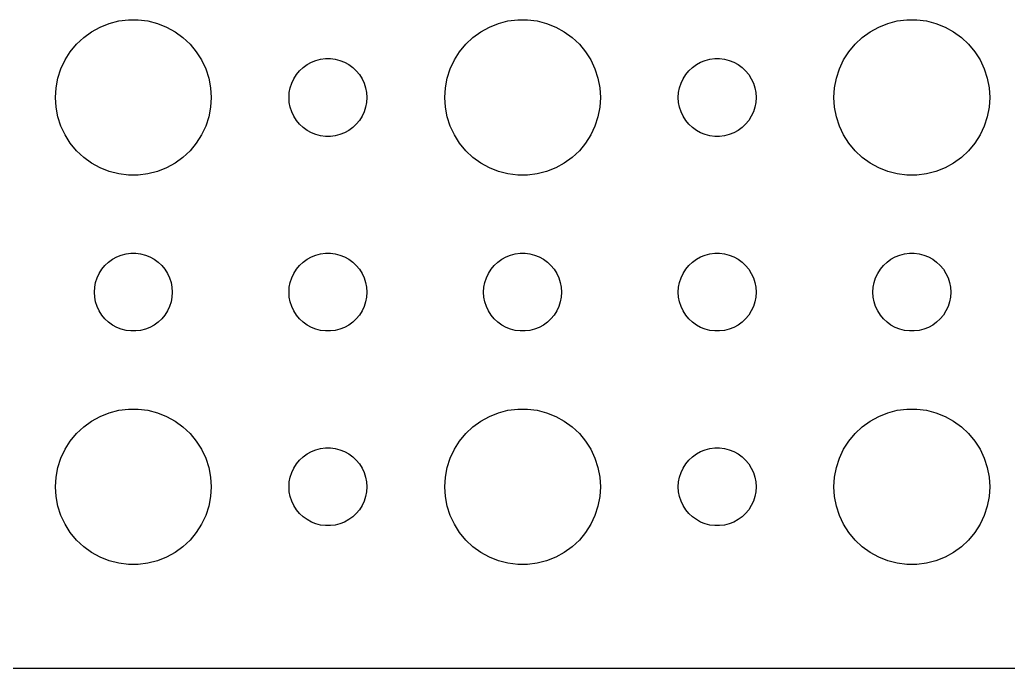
# Model space of a CAD drawing. Header units: metres. Extents: x -134 to 134, y 176 to 508.
# Drawn here: x 63.12 to 101.21, y 404.01 to 428.99 of the extents above; entities that cross this region are included whole.
import ezdxf

# ---------------------------------------------------------------- set-up
doc = ezdxf.new("R2010")
doc.units = ezdxf.units.M

msp = doc.modelspace()

# ---------------------------------------------------------------- linework, layer by layer
for p, q in [((66.573, 428.853), (66.9379, 428.947)), ((66.9379, 428.947), (67.3116, 428.994)), ((67.3116, 428.994), (67.6884, 428.994)), ((67.6884, 428.994), (68.0621, 428.947)), ((68.0621, 428.947), (68.427, 428.853)), ((81.573, 428.853), (81.9379, 428.947)), ((81.9379, 428.947), (82.3116, 428.994)), ((82.3116, 428.994), (82.6884, 428.994)), ((82.6884, 428.994), (83.0621, 428.947)), ((83.0621, 428.947), (83.427, 428.853)), ((96.573, 428.853), (96.9379, 428.947)), ((96.9379, 428.947), (97.3116, 428.994)), ((97.3116, 428.994), (97.6884, 428.994)), ((97.6884, 428.994), (98.0621, 428.947)), ((98.0621, 428.947), (98.427, 428.853)), ((65.5877, 428.312), (65.8925, 428.533)), ((65.8925, 428.533), (66.2227, 428.714)), ((66.2227, 428.714), (66.573, 428.853)), ((68.427, 428.853), (68.7773, 428.714)), ((68.7773, 428.714), (69.1075, 428.533)), ((69.1075, 428.533), (69.4123, 428.312)), ((80.5877, 428.312), (80.8925, 428.533)), ((80.8925, 428.533), (81.2227, 428.714)), ((81.2227, 428.714), (81.573, 428.853)), ((83.427, 428.853), (83.7773, 428.714)), ((83.7773, 428.714), (84.1075, 428.533)), ((84.1075, 428.533), (84.4123, 428.312)), ((95.5877, 428.312), (95.8925, 428.533)), ((95.8925, 428.533), (96.2227, 428.714)), ((96.2227, 428.714), (96.573, 428.853)), ((98.427, 428.853), (98.7773, 428.714)), ((98.7773, 428.714), (99.1075, 428.533)), ((99.1075, 428.533), (99.4123, 428.312)), ((65.3131, 428.054), (65.5877, 428.312)), ((69.4123, 428.312), (69.6869, 428.054)), ((80.3131, 428.054), (80.5877, 428.312)), ((84.4123, 428.312), (84.6869, 428.054)), ((95.3131, 428.054), (95.5877, 428.312)), ((99.4123, 428.312), (99.6869, 428.054)), ((64.8711, 427.445), (65.073, 427.763)), ((65.073, 427.763), (65.3131, 428.054)), ((69.6869, 428.054), (69.927, 427.763)), ((69.927, 427.763), (70.1289, 427.445)), ((79.8711, 427.445), (80.073, 427.763)), ((80.073, 427.763), (80.3131, 428.054)), ((84.6869, 428.054), (84.927, 427.763)), ((84.927, 427.763), (85.1289, 427.445)), ((94.8711, 427.445), (95.073, 427.763)), ((95.073, 427.763), (95.3131, 428.054)), ((99.6869, 428.054), (99.927, 427.763)), ((99.927, 427.763), (100.129, 427.445)), ((64.7107, 427.104), (64.8711, 427.445)), ((70.1289, 427.445), (70.2893, 427.104)), ((74.1963, 427.266), (74.3613, 427.357)), ((74.3613, 427.357), (74.5365, 427.427)), ((74.5365, 427.427), (74.7189, 427.473)), ((74.7189, 427.473), (74.9058, 427.497)), ((74.9058, 427.497), (75.0942, 427.497)), ((75.0942, 427.497), (75.2811, 427.473)), ((75.2811, 427.473), (75.4635, 427.427)), ((75.4635, 427.427), (75.6387, 427.357)), ((75.6387, 427.357), (75.8037, 427.266)), ((79.7107, 427.104), (79.8711, 427.445)), ((85.1289, 427.445), (85.2893, 427.104)), ((89.1963, 427.266), (89.3613, 427.357)), ((89.3613, 427.357), (89.5365, 427.427)), ((89.5365, 427.427), (89.7189, 427.473)), ((89.7189, 427.473), (89.9058, 427.497)), ((89.9058, 427.497), (90.0942, 427.497)), ((90.0942, 427.497), (90.2811, 427.473)), ((90.2811, 427.473), (90.4635, 427.427)), ((90.4635, 427.427), (90.6387, 427.357)), ((90.6387, 427.357), (90.8037, 427.266)), ((94.7107, 427.104), (94.8711, 427.445)), ((100.129, 427.445), (100.289, 427.104)), ((64.5943, 426.746), (64.7107, 427.104)), ((70.2893, 427.104), (70.4057, 426.746)), ((73.7865, 426.882), (73.9065, 427.027)), ((73.9065, 427.027), (74.0439, 427.156)), ((74.0439, 427.156), (74.1963, 427.266)), ((75.8037, 427.266), (75.9561, 427.156)), ((75.9561, 427.156), (76.0934, 427.027)), ((76.0934, 427.027), (76.2135, 426.882)), ((79.5943, 426.746), (79.7107, 427.104)), ((85.2893, 427.104), (85.4057, 426.746)), ((88.7865, 426.882), (88.9065, 427.027)), ((88.9065, 427.027), (89.0439, 427.156)), ((89.0439, 427.156), (89.1963, 427.266)), ((90.8037, 427.266), (90.9561, 427.156)), ((90.9561, 427.156), (91.0934, 427.027)), ((91.0934, 427.027), (91.2135, 426.882)), ((94.5943, 426.746), (94.7107, 427.104)), ((100.289, 427.104), (100.406, 426.746)), ((64.5237, 426.376), (64.5943, 426.746)), ((70.4057, 426.746), (70.4763, 426.376)), ((73.6053, 426.552), (73.6855, 426.723)), ((73.6855, 426.723), (73.7865, 426.882)), ((76.2135, 426.882), (76.3145, 426.723)), ((76.3145, 426.723), (76.3947, 426.552)), ((79.5237, 426.376), (79.5943, 426.746)), ((85.4057, 426.746), (85.4763, 426.376)), ((88.6053, 426.552), (88.6855, 426.723)), ((88.6855, 426.723), (88.7865, 426.882)), ((91.2135, 426.882), (91.3145, 426.723)), ((91.3145, 426.723), (91.3947, 426.552)), ((94.5237, 426.376), (94.5943, 426.746)), ((100.406, 426.746), (100.476, 426.376)), ((64.5, 426), (64.5237, 426.376)), ((70.4763, 426.376), (70.5, 426)), ((73.5118, 426.188), (73.5471, 426.373)), ((73.5471, 426.373), (73.6053, 426.552)), ((76.3947, 426.552), (76.4529, 426.373)), ((76.4529, 426.373), (76.4882, 426.188)), ((79.5, 426), (79.5237, 426.376)), ((85.4763, 426.376), (85.5, 426)), ((88.5118, 426.188), (88.5471, 426.373)), ((88.5471, 426.373), (88.6053, 426.552)), ((91.3947, 426.552), (91.4529, 426.373)), ((91.4529, 426.373), (91.4882, 426.188)), ((94.5, 426), (94.5237, 426.376)), ((100.476, 426.376), (100.5, 426)), ((64.5237, 425.624), (64.5, 426)), ((70.5, 426), (70.4763, 425.624)), ((73.5, 426), (73.5118, 426.188)), ((73.5118, 425.812), (73.5, 426)), ((76.4882, 426.188), (76.5, 426)), ((76.5, 426), (76.4882, 425.812)), ((79.5237, 425.624), (79.5, 426)), ((85.5, 426), (85.4763, 425.624)), ((88.5, 426), (88.5118, 426.188)), ((88.5118, 425.812), (88.5, 426)), ((91.4882, 426.188), (91.5, 426)), ((91.5, 426), (91.4882, 425.812)), ((94.5237, 425.624), (94.5, 426)), ((100.5, 426), (100.476, 425.624)), ((64.5943, 425.254), (64.5237, 425.624)), ((70.4763, 425.624), (70.4057, 425.254)), ((73.5471, 425.627), (73.5118, 425.812)), ((73.6053, 425.448), (73.5471, 425.627)), ((76.4529, 425.627), (76.3947, 425.448)), ((76.4882, 425.812), (76.4529, 425.627)), ((79.5943, 425.254), (79.5237, 425.624)), ((85.4763, 425.624), (85.4057, 425.254)), ((88.5471, 425.627), (88.5118, 425.812)), ((88.6053, 425.448), (88.5471, 425.627)), ((91.4529, 425.627), (91.3947, 425.448)), ((91.4882, 425.812), (91.4529, 425.627)), ((94.5943, 425.254), (94.5237, 425.624)), ((100.476, 425.624), (100.406, 425.254)), ((64.7107, 424.896), (64.5943, 425.254)), ((70.4057, 425.254), (70.2893, 424.896)), ((73.6855, 425.277), (73.6053, 425.448)), ((73.7865, 425.118), (73.6855, 425.277)), ((73.9065, 424.973), (73.7865, 425.118)), ((76.2135, 425.118), (76.0934, 424.973)), ((76.3145, 425.277), (76.2135, 425.118)), ((76.3947, 425.448), (76.3145, 425.277)), ((79.7107, 424.896), (79.5943, 425.254)), ((85.4057, 425.254), (85.2893, 424.896)), ((88.6855, 425.277), (88.6053, 425.448)), ((88.7865, 425.118), (88.6855, 425.277)), ((88.9065, 424.973), (88.7865, 425.118)), ((91.2135, 425.118), (91.0934, 424.973)), ((91.3145, 425.277), (91.2135, 425.118)), ((91.3947, 425.448), (91.3145, 425.277)), ((94.7107, 424.896), (94.5943, 425.254)), ((100.406, 425.254), (100.289, 424.896)), ((64.8711, 424.555), (64.7107, 424.896)), ((70.2893, 424.896), (70.1289, 424.555)), ((74.0439, 424.844), (73.9065, 424.973)), ((74.1963, 424.734), (74.0439, 424.844)), ((74.3613, 424.643), (74.1963, 424.734)), ((75.8037, 424.734), (75.6387, 424.643)), ((75.9561, 424.844), (75.8037, 424.734)), ((76.0934, 424.973), (75.9561, 424.844)), ((79.8711, 424.555), (79.7107, 424.896)), ((85.2893, 424.896), (85.1289, 424.555)), ((89.0439, 424.844), (88.9065, 424.973)), ((89.1963, 424.734), (89.0439, 424.844)), ((89.3613, 424.643), (89.1963, 424.734)), ((90.8037, 424.734), (90.6387, 424.643)), ((90.9561, 424.844), (90.8037, 424.734)), ((91.0934, 424.973), (90.9561, 424.844)), ((94.8711, 424.555), (94.7107, 424.896)), ((100.289, 424.896), (100.129, 424.555)), ((65.073, 424.237), (64.8711, 424.555)), ((70.1289, 424.555), (69.927, 424.237)), ((74.5365, 424.573), (74.3613, 424.643)), ((74.7189, 424.527), (74.5365, 424.573)), ((74.9058, 424.503), (74.7189, 424.527)), ((75.0942, 424.503), (74.9058, 424.503)), ((75.2811, 424.527), (75.0942, 424.503)), ((75.4635, 424.573), (75.2811, 424.527)), ((75.6387, 424.643), (75.4635, 424.573)), ((80.073, 424.237), (79.8711, 424.555)), ((85.1289, 424.555), (84.927, 424.237)), ((89.5365, 424.573), (89.3613, 424.643)), ((89.7189, 424.527), (89.5365, 424.573)), ((89.9058, 424.503), (89.7189, 424.527)), ((90.0942, 424.503), (89.9058, 424.503)), ((90.2811, 424.527), (90.0942, 424.503)), ((90.4635, 424.573), (90.2811, 424.527)), ((90.6387, 424.643), (90.4635, 424.573)), ((95.073, 424.237), (94.8711, 424.555)), ((100.129, 424.555), (99.927, 424.237)), ((65.3131, 423.946), (65.073, 424.237)), ((65.5877, 423.688), (65.3131, 423.946)), ((69.6869, 423.946), (69.4123, 423.688)), ((69.927, 424.237), (69.6869, 423.946)), ((80.3131, 423.946), (80.073, 424.237)), ((80.5877, 423.688), (80.3131, 423.946)), ((84.6869, 423.946), (84.4123, 423.688)), ((84.927, 424.237), (84.6869, 423.946)), ((95.3131, 423.946), (95.073, 424.237)), ((95.5877, 423.688), (95.3131, 423.946)), ((99.6869, 423.946), (99.4123, 423.688)), ((99.927, 424.237), (99.6869, 423.946)), ((65.8925, 423.467), (65.5877, 423.688)), ((69.4123, 423.688), (69.1075, 423.467)), ((80.8925, 423.467), (80.5877, 423.688)), ((84.4123, 423.688), (84.1075, 423.467)), ((95.8925, 423.467), (95.5877, 423.688)), ((99.4123, 423.688), (99.1075, 423.467)), ((66.2227, 423.286), (65.8925, 423.467)), ((66.573, 423.147), (66.2227, 423.286)), ((68.7773, 423.286), (68.427, 423.147)), ((69.1075, 423.467), (68.7773, 423.286)), ((81.2227, 423.286), (80.8925, 423.467)), ((81.573, 423.147), (81.2227, 423.286)), ((83.7773, 423.286), (83.427, 423.147)), ((84.1075, 423.467), (83.7773, 423.286)), ((96.2227, 423.286), (95.8925, 423.467)), ((96.573, 423.147), (96.2227, 423.286)), ((98.7773, 423.286), (98.427, 423.147)), ((99.1075, 423.467), (98.7773, 423.286)), ((66.9379, 423.053), (66.573, 423.147)), ((67.3116, 423.006), (66.9379, 423.053)), ((67.6884, 423.006), (67.3116, 423.006)), ((68.0621, 423.053), (67.6884, 423.006)), ((68.427, 423.147), (68.0621, 423.053)), ((81.9379, 423.053), (81.573, 423.147)), ((82.3116, 423.006), (81.9379, 423.053)), ((82.6884, 423.006), (82.3116, 423.006)), ((83.0621, 423.053), (82.6884, 423.006)), ((83.427, 423.147), (83.0621, 423.053)), ((96.9379, 423.053), (96.573, 423.147)), ((97.3116, 423.006), (96.9379, 423.053)), ((97.6884, 423.006), (97.3116, 423.006)), ((98.0621, 423.053), (97.6884, 423.006)), ((98.427, 423.147), (98.0621, 423.053)), ((66.5439, 419.656), (66.6963, 419.766)), ((66.6963, 419.766), (66.8613, 419.857)), ((66.8613, 419.857), (67.0365, 419.927)), ((67.0365, 419.927), (67.2189, 419.973)), ((67.2189, 419.973), (67.4058, 419.997)), ((67.4058, 419.997), (67.5942, 419.997)), ((67.5942, 419.997), (67.7811, 419.973)), ((67.7811, 419.973), (67.9635, 419.927)), ((67.9635, 419.927), (68.1387, 419.857)), ((68.1387, 419.857), (68.3037, 419.766)), ((68.3037, 419.766), (68.4561, 419.656)), ((74.0439, 419.656), (74.1963, 419.766)), ((74.1963, 419.766), (74.3613, 419.857)), ((74.3613, 419.857), (74.5365, 419.927)), ((74.5365, 419.927), (74.7189, 419.973)), ((74.7189, 419.973), (74.9058, 419.997)), ((74.9058, 419.997), (75.0942, 419.997)), ((75.0942, 419.997), (75.2811, 419.973)), ((75.2811, 419.973), (75.4635, 419.927)), ((75.4635, 419.927), (75.6387, 419.857)), ((75.6387, 419.857), (75.8037, 419.766)), ((75.8037, 419.766), (75.9561, 419.656)), ((81.5439, 419.656), (81.6963, 419.766)), ((81.6963, 419.766), (81.8613, 419.857)), ((81.8613, 419.857), (82.0365, 419.927)), ((82.0365, 419.927), (82.2189, 419.973)), ((82.2189, 419.973), (82.4058, 419.997)), ((82.4058, 419.997), (82.5942, 419.997)), ((82.5942, 419.997), (82.7811, 419.973)), ((82.7811, 419.973), (82.9635, 419.927)), ((82.9635, 419.927), (83.1387, 419.857)), ((83.1387, 419.857), (83.3037, 419.766)), ((83.3037, 419.766), (83.4561, 419.656)), ((89.0439, 419.656), (89.1963, 419.766)), ((89.1963, 419.766), (89.3613, 419.857)), ((89.3613, 419.857), (89.5365, 419.927)), ((89.5365, 419.927), (89.7189, 419.973)), ((89.7189, 419.973), (89.9058, 419.997)), ((89.9058, 419.997), (90.0942, 419.997)), ((90.0942, 419.997), (90.2811, 419.973)), ((90.2811, 419.973), (90.4635, 419.927)), ((90.4635, 419.927), (90.6387, 419.857)), ((90.6387, 419.857), (90.8037, 419.766)), ((90.8037, 419.766), (90.9561, 419.656)), ((96.5439, 419.656), (96.6963, 419.766)), ((96.6963, 419.766), (96.8613, 419.857)), ((96.8613, 419.857), (97.0365, 419.927)), ((97.0365, 419.927), (97.2189, 419.973)), ((97.2189, 419.973), (97.4058, 419.997)), ((97.4058, 419.997), (97.5942, 419.997)), ((97.5942, 419.997), (97.7811, 419.973)), ((97.7811, 419.973), (97.9635, 419.927)), ((97.9635, 419.927), (98.1387, 419.857)), ((98.1387, 419.857), (98.3037, 419.766)), ((98.3037, 419.766), (98.4561, 419.656)), ((66.1855, 419.223), (66.2865, 419.382)), ((66.2865, 419.382), (66.4065, 419.527)), ((66.4065, 419.527), (66.5439, 419.656)), ((68.4561, 419.656), (68.5934, 419.527)), ((68.5934, 419.527), (68.7135, 419.382)), ((68.7135, 419.382), (68.8145, 419.223)), ((73.6855, 419.223), (73.7865, 419.382)), ((73.7865, 419.382), (73.9065, 419.527)), ((73.9065, 419.527), (74.0439, 419.656)), ((75.9561, 419.656), (76.0934, 419.527)), ((76.0934, 419.527), (76.2135, 419.382)), ((76.2135, 419.382), (76.3145, 419.223)), ((81.1855, 419.223), (81.2865, 419.382)), ((81.2865, 419.382), (81.4065, 419.527)), ((81.4065, 419.527), (81.5439, 419.656)), ((83.4561, 419.656), (83.5934, 419.527)), ((83.5934, 419.527), (83.7135, 419.382)), ((83.7135, 419.382), (83.8145, 419.223)), ((88.6855, 419.223), (88.7865, 419.382)), ((88.7865, 419.382), (88.9065, 419.527)), ((88.9065, 419.527), (89.0439, 419.656)), ((90.9561, 419.656), (91.0934, 419.527)), ((91.0934, 419.527), (91.2135, 419.382)), ((91.2135, 419.382), (91.3145, 419.223)), ((96.1855, 419.223), (96.2865, 419.382)), ((96.2865, 419.382), (96.4065, 419.527)), ((96.4065, 419.527), (96.5439, 419.656)), ((98.4561, 419.656), (98.5934, 419.527)), ((98.5934, 419.527), (98.7135, 419.382)), ((98.7135, 419.382), (98.8145, 419.223)), ((66.0471, 418.873), (66.1053, 419.052)), ((66.1053, 419.052), (66.1855, 419.223)), ((68.8145, 419.223), (68.8947, 419.052)), ((68.8947, 419.052), (68.9529, 418.873)), ((73.5471, 418.873), (73.6053, 419.052)), ((73.6053, 419.052), (73.6855, 419.223)), ((76.3145, 419.223), (76.3947, 419.052)), ((76.3947, 419.052), (76.4529, 418.873)), ((81.0471, 418.873), (81.1053, 419.052)), ((81.1053, 419.052), (81.1855, 419.223)), ((83.8145, 419.223), (83.8947, 419.052)), ((83.8947, 419.052), (83.9529, 418.873)), ((88.5471, 418.873), (88.6053, 419.052)), ((88.6053, 419.052), (88.6855, 419.223)), ((91.3145, 419.223), (91.3947, 419.052)), ((91.3947, 419.052), (91.4529, 418.873)), ((96.0471, 418.873), (96.1053, 419.052)), ((96.1053, 419.052), (96.1855, 419.223)), ((98.8145, 419.223), (98.8947, 419.052)), ((98.8947, 419.052), (98.9529, 418.873)), ((66, 418.5), (66.0118, 418.688)), ((66.0118, 418.688), (66.0471, 418.873)), ((68.9529, 418.873), (68.9882, 418.688)), ((68.9882, 418.688), (69, 418.5)), ((73.5, 418.5), (73.5118, 418.688)), ((73.5118, 418.688), (73.5471, 418.873)), ((76.4529, 418.873), (76.4882, 418.688)), ((76.4882, 418.688), (76.5, 418.5)), ((81, 418.5), (81.0118, 418.688)), ((81.0118, 418.688), (81.0471, 418.873)), ((83.9529, 418.873), (83.9882, 418.688)), ((83.9882, 418.688), (84, 418.5)), ((88.5, 418.5), (88.5118, 418.688)), ((88.5118, 418.688), (88.5471, 418.873)), ((91.4529, 418.873), (91.4882, 418.688)), ((91.4882, 418.688), (91.5, 418.5)), ((96, 418.5), (96.0118, 418.688)), ((96.0118, 418.688), (96.0471, 418.873)), ((98.9529, 418.873), (98.9882, 418.688)), ((98.9882, 418.688), (99, 418.5)), ((66.0118, 418.312), (66, 418.5)), ((66.0471, 418.127), (66.0118, 418.312)), ((68.9882, 418.312), (68.9529, 418.127)), ((69, 418.5), (68.9882, 418.312)), ((73.5118, 418.312), (73.5, 418.5)), ((73.5471, 418.127), (73.5118, 418.312)), ((76.4882, 418.312), (76.4529, 418.127)), ((76.5, 418.5), (76.4882, 418.312)), ((81.0118, 418.312), (81, 418.5)), ((81.0471, 418.127), (81.0118, 418.312)), ((83.9882, 418.312), (83.9529, 418.127)), ((84, 418.5), (83.9882, 418.312)), ((88.5118, 418.312), (88.5, 418.5)), ((88.5471, 418.127), (88.5118, 418.312)), ((91.4882, 418.312), (91.4529, 418.127)), ((91.5, 418.5), (91.4882, 418.312)), ((96.0118, 418.312), (96, 418.5)), ((96.0471, 418.127), (96.0118, 418.312)), ((98.9882, 418.312), (98.9529, 418.127)), ((99, 418.5), (98.9882, 418.312)), ((66.1053, 417.948), (66.0471, 418.127)), ((66.1855, 417.777), (66.1053, 417.948)), ((68.8947, 417.948), (68.8145, 417.777)), ((68.9529, 418.127), (68.8947, 417.948)), ((73.6053, 417.948), (73.5471, 418.127)), ((73.6855, 417.777), (73.6053, 417.948)), ((76.3947, 417.948), (76.3145, 417.777)), ((76.4529, 418.127), (76.3947, 417.948)), ((81.1053, 417.948), (81.0471, 418.127)), ((81.1855, 417.777), (81.1053, 417.948)), ((83.8947, 417.948), (83.8145, 417.777)), ((83.9529, 418.127), (83.8947, 417.948)), ((88.6053, 417.948), (88.5471, 418.127)), ((88.6855, 417.777), (88.6053, 417.948)), ((91.3947, 417.948), (91.3145, 417.777)), ((91.4529, 418.127), (91.3947, 417.948)), ((96.1053, 417.948), (96.0471, 418.127)), ((96.1855, 417.777), (96.1053, 417.948)), ((98.8947, 417.948), (98.8145, 417.777)), ((98.9529, 418.127), (98.8947, 417.948)), ((66.2865, 417.618), (66.1855, 417.777)), ((66.4065, 417.473), (66.2865, 417.618)), ((66.5439, 417.344), (66.4065, 417.473)), ((68.5934, 417.473), (68.4561, 417.344)), ((68.7135, 417.618), (68.5934, 417.473)), ((68.8145, 417.777), (68.7135, 417.618)), ((73.7865, 417.618), (73.6855, 417.777)), ((73.9065, 417.473), (73.7865, 417.618)), ((74.0439, 417.344), (73.9065, 417.473)), ((76.0934, 417.473), (75.9561, 417.344)), ((76.2135, 417.618), (76.0934, 417.473)), ((76.3145, 417.777), (76.2135, 417.618)), ((81.2865, 417.618), (81.1855, 417.777)), ((81.4065, 417.473), (81.2865, 417.618)), ((81.5439, 417.344), (81.4065, 417.473)), ((83.5934, 417.473), (83.4561, 417.344)), ((83.7135, 417.618), (83.5934, 417.473)), ((83.8145, 417.777), (83.7135, 417.618)), ((88.7865, 417.618), (88.6855, 417.777)), ((88.9065, 417.473), (88.7865, 417.618)), ((89.0439, 417.344), (88.9065, 417.473)), ((91.0934, 417.473), (90.9561, 417.344)), ((91.2135, 417.618), (91.0934, 417.473)), ((91.3145, 417.777), (91.2135, 417.618)), ((96.2865, 417.618), (96.1855, 417.777)), ((96.4065, 417.473), (96.2865, 417.618)), ((96.5439, 417.344), (96.4065, 417.473)), ((98.5934, 417.473), (98.4561, 417.344)), ((98.7135, 417.618), (98.5934, 417.473)), ((98.8145, 417.777), (98.7135, 417.618)), ((66.6963, 417.234), (66.5439, 417.344)), ((66.8613, 417.143), (66.6963, 417.234)), ((67.0365, 417.073), (66.8613, 417.143)), ((67.2189, 417.027), (67.0365, 417.073)), ((67.9635, 417.073), (67.7811, 417.027)), ((68.1387, 417.143), (67.9635, 417.073)), ((68.3037, 417.234), (68.1387, 417.143)), ((68.4561, 417.344), (68.3037, 417.234)), ((74.1963, 417.234), (74.0439, 417.344)), ((74.3613, 417.143), (74.1963, 417.234)), ((74.5365, 417.073), (74.3613, 417.143)), ((74.7189, 417.027), (74.5365, 417.073)), ((75.4635, 417.073), (75.2811, 417.027)), ((75.6387, 417.143), (75.4635, 417.073)), ((75.8037, 417.234), (75.6387, 417.143)), ((75.9561, 417.344), (75.8037, 417.234)), ((81.6963, 417.234), (81.5439, 417.344)), ((81.8613, 417.143), (81.6963, 417.234)), ((82.0365, 417.073), (81.8613, 417.143)), ((82.2189, 417.027), (82.0365, 417.073)), ((82.9635, 417.073), (82.7811, 417.027)), ((83.1387, 417.143), (82.9635, 417.073)), ((83.3037, 417.234), (83.1387, 417.143)), ((83.4561, 417.344), (83.3037, 417.234)), ((89.1963, 417.234), (89.0439, 417.344)), ((89.3613, 417.143), (89.1963, 417.234)), ((89.5365, 417.073), (89.3613, 417.143)), ((89.7189, 417.027), (89.5365, 417.073)), ((90.4635, 417.073), (90.2811, 417.027)), ((90.6387, 417.143), (90.4635, 417.073)), ((90.8037, 417.234), (90.6387, 417.143)), ((90.9561, 417.344), (90.8037, 417.234)), ((96.6963, 417.234), (96.5439, 417.344)), ((96.8613, 417.143), (96.6963, 417.234)), ((97.0365, 417.073), (96.8613, 417.143)), ((97.2189, 417.027), (97.0365, 417.073)), ((97.9635, 417.073), (97.7811, 417.027)), ((98.1387, 417.143), (97.9635, 417.073)), ((98.3037, 417.234), (98.1387, 417.143)), ((98.4561, 417.344), (98.3037, 417.234)), ((67.4058, 417.003), (67.2189, 417.027)), ((67.5942, 417.003), (67.4058, 417.003)), ((67.7811, 417.027), (67.5942, 417.003)), ((74.9058, 417.003), (74.7189, 417.027)), ((75.0942, 417.003), (74.9058, 417.003)), ((75.2811, 417.027), (75.0942, 417.003)), ((82.4058, 417.003), (82.2189, 417.027)), ((82.5942, 417.003), (82.4058, 417.003)), ((82.7811, 417.027), (82.5942, 417.003)), ((89.9058, 417.003), (89.7189, 417.027)), ((90.0942, 417.003), (89.9058, 417.003)), ((90.2811, 417.027), (90.0942, 417.003)), ((97.4058, 417.003), (97.2189, 417.027)), ((97.5942, 417.003), (97.4058, 417.003)), ((97.7811, 417.027), (97.5942, 417.003)), ((65.8925, 413.533), (66.2227, 413.714)), ((66.2227, 413.714), (66.573, 413.853)), ((66.573, 413.853), (66.9379, 413.947)), ((66.9379, 413.947), (67.3116, 413.994)), ((67.3116, 413.994), (67.6884, 413.994)), ((67.6884, 413.994), (68.0621, 413.947)), ((68.0621, 413.947), (68.427, 413.853)), ((68.427, 413.853), (68.7773, 413.714)), ((68.7773, 413.714), (69.1075, 413.533)), ((80.8925, 413.533), (81.2227, 413.714)), ((81.2227, 413.714), (81.573, 413.853)), ((81.573, 413.853), (81.9379, 413.947)), ((81.9379, 413.947), (82.3116, 413.994)), ((82.3116, 413.994), (82.6884, 413.994)), ((82.6884, 413.994), (83.0621, 413.947)), ((83.0621, 413.947), (83.427, 413.853)), ((83.427, 413.853), (83.7773, 413.714)), ((83.7773, 413.714), (84.1075, 413.533)), ((95.8925, 413.533), (96.2227, 413.714)), ((96.2227, 413.714), (96.573, 413.853)), ((96.573, 413.853), (96.9379, 413.947)), ((96.9379, 413.947), (97.3116, 413.994)), ((97.3116, 413.994), (97.6884, 413.994)), ((97.6884, 413.994), (98.0621, 413.947)), ((98.0621, 413.947), (98.427, 413.853)), ((98.427, 413.853), (98.7773, 413.714)), ((98.7773, 413.714), (99.1075, 413.533)), ((65.3131, 413.054), (65.5877, 413.312)), ((65.5877, 413.312), (65.8925, 413.533)), ((69.1075, 413.533), (69.4123, 413.312)), ((69.4123, 413.312), (69.6869, 413.054)), ((80.3131, 413.054), (80.5877, 413.312)), ((80.5877, 413.312), (80.8925, 413.533)), ((84.1075, 413.533), (84.4123, 413.312)), ((84.4123, 413.312), (84.6869, 413.054)), ((95.3131, 413.054), (95.5877, 413.312)), ((95.5877, 413.312), (95.8925, 413.533)), ((99.1075, 413.533), (99.4123, 413.312)), ((99.4123, 413.312), (99.6869, 413.054)), ((65.073, 412.763), (65.3131, 413.054)), ((69.6869, 413.054), (69.927, 412.763)), ((80.073, 412.763), (80.3131, 413.054)), ((84.6869, 413.054), (84.927, 412.763)), ((95.073, 412.763), (95.3131, 413.054)), ((99.6869, 413.054), (99.927, 412.763)), ((64.8711, 412.445), (65.073, 412.763)), ((69.927, 412.763), (70.1289, 412.445)), ((79.8711, 412.445), (80.073, 412.763)), ((84.927, 412.763), (85.1289, 412.445)), ((94.8711, 412.445), (95.073, 412.763)), ((99.927, 412.763), (100.129, 412.445)), ((64.7107, 412.104), (64.8711, 412.445)), ((70.1289, 412.445), (70.2893, 412.104)), ((73.9065, 412.027), (74.0439, 412.156)), ((74.0439, 412.156), (74.1963, 412.266)), ((74.1963, 412.266), (74.3613, 412.357)), ((74.3613, 412.357), (74.5365, 412.427)), ((74.5365, 412.427), (74.7189, 412.473)), ((74.7189, 412.473), (74.9058, 412.497)), ((74.9058, 412.497), (75.0942, 412.497)), ((75.0942, 412.497), (75.2811, 412.473)), ((75.2811, 412.473), (75.4635, 412.427)), ((75.4635, 412.427), (75.6387, 412.357)), ((75.6387, 412.357), (75.8037, 412.266)), ((75.8037, 412.266), (75.9561, 412.156)), ((75.9561, 412.156), (76.0934, 412.027)), ((79.7107, 412.104), (79.8711, 412.445)), ((85.1289, 412.445), (85.2893, 412.104)), ((88.9065, 412.027), (89.0439, 412.156)), ((89.0439, 412.156), (89.1963, 412.266)), ((89.1963, 412.266), (89.3613, 412.357)), ((89.3613, 412.357), (89.5365, 412.427)), ((89.5365, 412.427), (89.7189, 412.473)), ((89.7189, 412.473), (89.9058, 412.497)), ((89.9058, 412.497), (90.0942, 412.497)), ((90.0942, 412.497), (90.2811, 412.473)), ((90.2811, 412.473), (90.4635, 412.427)), ((90.4635, 412.427), (90.6387, 412.357)), ((90.6387, 412.357), (90.8037, 412.266)), ((90.8037, 412.266), (90.9561, 412.156)), ((90.9561, 412.156), (91.0934, 412.027)), ((94.7107, 412.104), (94.8711, 412.445)), ((100.129, 412.445), (100.289, 412.104)), ((64.5237, 411.376), (64.5943, 411.746)), ((64.5943, 411.746), (64.7107, 412.104)), ((70.2893, 412.104), (70.4057, 411.746)), ((70.4057, 411.746), (70.4763, 411.376)), ((73.6855, 411.723), (73.7865, 411.882)), ((73.7865, 411.882), (73.9065, 412.027)), ((76.0934, 412.027), (76.2135, 411.882)), ((76.2135, 411.882), (76.3145, 411.723)), ((79.5237, 411.376), (79.5943, 411.746)), ((79.5943, 411.746), (79.7107, 412.104)), ((85.2893, 412.104), (85.4057, 411.746)), ((85.4057, 411.746), (85.4763, 411.376)), ((88.6855, 411.723), (88.7865, 411.882)), ((88.7865, 411.882), (88.9065, 412.027)), ((91.0934, 412.027), (91.2135, 411.882)), ((91.2135, 411.882), (91.3145, 411.723)), ((94.5237, 411.376), (94.5943, 411.746)), ((94.5943, 411.746), (94.7107, 412.104)), ((100.289, 412.104), (100.406, 411.746)), ((100.406, 411.746), (100.476, 411.376)), ((64.5, 411), (64.5237, 411.376)), ((70.4763, 411.376), (70.5, 411)), ((73.5118, 411.188), (73.5471, 411.373)), ((73.5471, 411.373), (73.6053, 411.552)), ((73.6053, 411.552), (73.6855, 411.723)), ((76.3145, 411.723), (76.3947, 411.552)), ((76.3947, 411.552), (76.4529, 411.373)), ((76.4529, 411.373), (76.4882, 411.188)), ((79.5, 411), (79.5237, 411.376)), ((85.4763, 411.376), (85.5, 411)), ((88.5118, 411.188), (88.5471, 411.373)), ((88.5471, 411.373), (88.6053, 411.552)), ((88.6053, 411.552), (88.6855, 411.723)), ((91.3145, 411.723), (91.3947, 411.552)), ((91.3947, 411.552), (91.4529, 411.373)), ((91.4529, 411.373), (91.4882, 411.188)), ((94.5, 411), (94.5237, 411.376)), ((100.476, 411.376), (100.5, 411)), ((64.5237, 410.624), (64.5, 411)), ((70.5, 411), (70.4763, 410.624)), ((73.5, 411), (73.5118, 411.188)), ((73.5118, 410.812), (73.5, 411)), ((76.4882, 411.188), (76.5, 411)), ((76.5, 411), (76.4882, 410.812)), ((79.5237, 410.624), (79.5, 411)), ((85.5, 411), (85.4763, 410.624)), ((88.5, 411), (88.5118, 411.188)), ((88.5118, 410.812), (88.5, 411)), ((91.4882, 411.188), (91.5, 411)), ((91.5, 411), (91.4882, 410.812)), ((94.5237, 410.624), (94.5, 411)), ((100.5, 411), (100.476, 410.624)), ((64.5943, 410.254), (64.5237, 410.624)), ((70.4763, 410.624), (70.4057, 410.254)), ((73.5471, 410.627), (73.5118, 410.812)), ((73.6053, 410.448), (73.5471, 410.627)), ((76.4529, 410.627), (76.3947, 410.448)), ((76.4882, 410.812), (76.4529, 410.627)), ((79.5943, 410.254), (79.5237, 410.624)), ((85.4763, 410.624), (85.4057, 410.254)), ((88.5471, 410.627), (88.5118, 410.812)), ((88.6053, 410.448), (88.5471, 410.627)), ((91.4529, 410.627), (91.3947, 410.448)), ((91.4882, 410.812), (91.4529, 410.627)), ((94.5943, 410.254), (94.5237, 410.624)), ((100.476, 410.624), (100.406, 410.254)), ((64.7107, 409.896), (64.5943, 410.254)), ((70.4057, 410.254), (70.2893, 409.896)), ((73.6855, 410.277), (73.6053, 410.448)), ((73.7865, 410.118), (73.6855, 410.277)), ((76.3145, 410.277), (76.2135, 410.118)), ((76.3947, 410.448), (76.3145, 410.277)), ((79.7107, 409.896), (79.5943, 410.254)), ((85.4057, 410.254), (85.2893, 409.896)), ((88.6855, 410.277), (88.6053, 410.448)), ((88.7865, 410.118), (88.6855, 410.277)), ((91.3145, 410.277), (91.2135, 410.118)), ((91.3947, 410.448), (91.3145, 410.277)), ((94.7107, 409.896), (94.5943, 410.254)), ((100.406, 410.254), (100.289, 409.896)), ((64.8711, 409.555), (64.7107, 409.896)), ((70.2893, 409.896), (70.1289, 409.555)), ((73.9065, 409.973), (73.7865, 410.118)), ((74.0439, 409.844), (73.9065, 409.973)), ((74.1963, 409.734), (74.0439, 409.844)), ((75.9561, 409.844), (75.8037, 409.734)), ((76.0934, 409.973), (75.9561, 409.844)), ((76.2135, 410.118), (76.0934, 409.973)), ((79.8711, 409.555), (79.7107, 409.896)), ((85.2893, 409.896), (85.1289, 409.555)), ((88.9065, 409.973), (88.7865, 410.118)), ((89.0439, 409.844), (88.9065, 409.973)), ((89.1963, 409.734), (89.0439, 409.844)), ((90.9561, 409.844), (90.8037, 409.734)), ((91.0934, 409.973), (90.9561, 409.844)), ((91.2135, 410.118), (91.0934, 409.973)), ((94.8711, 409.555), (94.7107, 409.896)), ((100.289, 409.896), (100.129, 409.555)), ((65.073, 409.237), (64.8711, 409.555)), ((70.1289, 409.555), (69.927, 409.237)), ((74.3613, 409.643), (74.1963, 409.734)), ((74.5365, 409.573), (74.3613, 409.643)), ((74.7189, 409.527), (74.5365, 409.573)), ((74.9058, 409.503), (74.7189, 409.527)), ((75.0942, 409.503), (74.9058, 409.503)), ((75.2811, 409.527), (75.0942, 409.503)), ((75.4635, 409.573), (75.2811, 409.527)), ((75.6387, 409.643), (75.4635, 409.573)), ((75.8037, 409.734), (75.6387, 409.643)), ((80.073, 409.237), (79.8711, 409.555)), ((85.1289, 409.555), (84.927, 409.237)), ((89.3613, 409.643), (89.1963, 409.734)), ((89.5365, 409.573), (89.3613, 409.643)), ((89.7189, 409.527), (89.5365, 409.573)), ((89.9058, 409.503), (89.7189, 409.527)), ((90.0942, 409.503), (89.9058, 409.503)), ((90.2811, 409.527), (90.0942, 409.503)), ((90.4635, 409.573), (90.2811, 409.527)), ((90.6387, 409.643), (90.4635, 409.573)), ((90.8037, 409.734), (90.6387, 409.643)), ((95.073, 409.237), (94.8711, 409.555)), ((100.129, 409.555), (99.927, 409.237)), ((65.3131, 408.946), (65.073, 409.237)), ((69.927, 409.237), (69.6869, 408.946)), ((80.3131, 408.946), (80.073, 409.237)), ((84.927, 409.237), (84.6869, 408.946)), ((95.3131, 408.946), (95.073, 409.237)), ((99.927, 409.237), (99.6869, 408.946)), ((65.5877, 408.688), (65.3131, 408.946)), ((69.6869, 408.946), (69.4123, 408.688)), ((80.5877, 408.688), (80.3131, 408.946)), ((84.6869, 408.946), (84.4123, 408.688)), ((95.5877, 408.688), (95.3131, 408.946)), ((99.6869, 408.946), (99.4123, 408.688)), ((65.8925, 408.467), (65.5877, 408.688)), ((66.2227, 408.286), (65.8925, 408.467)), ((69.1075, 408.467), (68.7773, 408.286)), ((69.4123, 408.688), (69.1075, 408.467)), ((80.8925, 408.467), (80.5877, 408.688)), ((81.2227, 408.286), (80.8925, 408.467)), ((84.1075, 408.467), (83.7773, 408.286)), ((84.4123, 408.688), (84.1075, 408.467)), ((95.8925, 408.467), (95.5877, 408.688)), ((96.2227, 408.286), (95.8925, 408.467)), ((99.1075, 408.467), (98.7773, 408.286)), ((99.4123, 408.688), (99.1075, 408.467)), ((66.573, 408.147), (66.2227, 408.286)), ((66.9379, 408.053), (66.573, 408.147)), ((67.3116, 408.006), (66.9379, 408.053)), ((67.6884, 408.006), (67.3116, 408.006)), ((68.0621, 408.053), (67.6884, 408.006)), ((68.427, 408.147), (68.0621, 408.053)), ((68.7773, 408.286), (68.427, 408.147)), ((81.573, 408.147), (81.2227, 408.286)), ((81.9379, 408.053), (81.573, 408.147)), ((82.3116, 408.006), (81.9379, 408.053)), ((82.6884, 408.006), (82.3116, 408.006)), ((83.0621, 408.053), (82.6884, 408.006)), ((83.427, 408.147), (83.0621, 408.053)), ((83.7773, 408.286), (83.427, 408.147)), ((96.573, 408.147), (96.2227, 408.286)), ((96.9379, 408.053), (96.573, 408.147)), ((97.3116, 408.006), (96.9379, 408.053)), ((97.6884, 408.006), (97.3116, 408.006)), ((98.0621, 408.053), (97.6884, 408.006)), ((98.427, 408.147), (98.0621, 408.053)), ((98.7773, 408.286), (98.427, 408.147)), ((-129.814, 404.01), (129.814, 404.01))]:
    msp.add_line(p, q)

doc.saveas('drawing.dxf')
